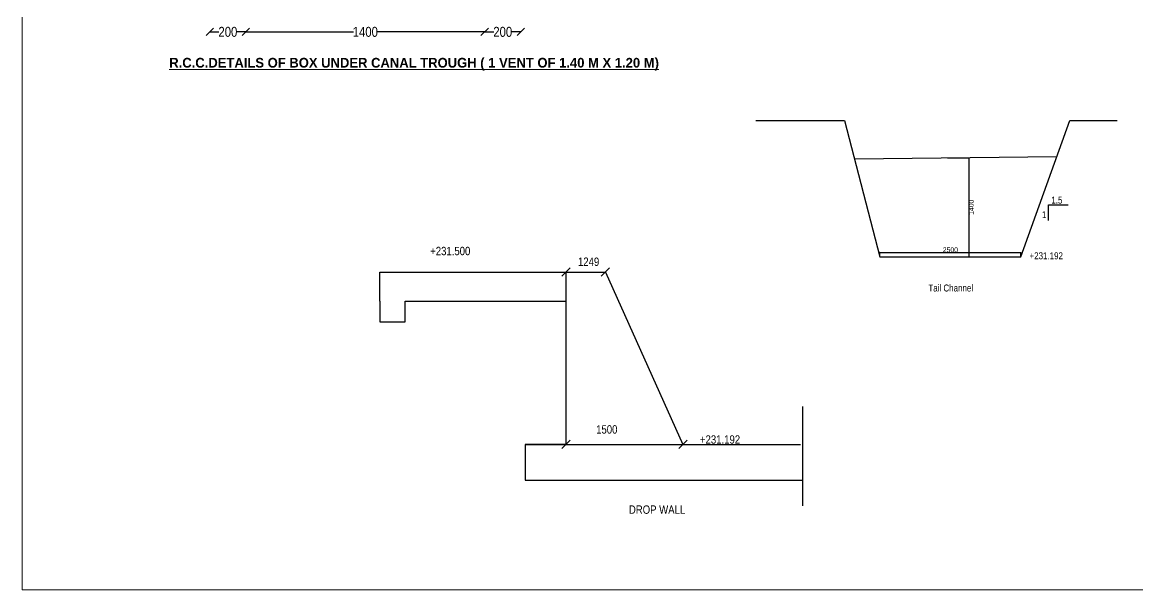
# Model space of a CAD drawing. Header units: inches. Extents: x -679659 to -168020, y 530076 to 1078123.
# Drawn here: x -242633 to -202532, y 530076 to 550486 of the extents above; entities that cross this region are included whole.
import ezdxf

# ---------------------------------------------------------------- set-up
doc = ezdxf.new("R2010")
doc.units = ezdxf.units.IN
doc.header["$LTSCALE"] = 1000
doc.header["$MEASUREMENT"] = 0
for name, color, linetype in [('abutment', 6, 'Continuous'), ('DIM', 3, 'Continuous'), ('STEEL', 5, 'Continuous')]:
    doc.layers.add(name, color=color, linetype=linetype)
doc.styles.add('ARIAL NARROW', font='ARIALN.TTF')
doc.styles.add('CITYBLUEPR', font='cityb___.ttf')
doc.dimstyles.new('STANDARD$0', dxfattribs={"dimscale": 88.888889, "dimtxt": 0.02, "dimasz": 0.02, "dimexe": 0.05, "dimexo": 0.1, "dimgap": 0.002, "dimtad": 2, "dimdec": 0, "dimzin": 1, "dimdsep": 46, "dimtxsty": 'Standard', "dimblk": 'OBLIQUE', "dimcen": 0.09, "dimadec": 0, "dimazin": 0, "dimtfac": 1, "dimtdec": 4, "dimtofl": 0, "dimtmove": 0, "dimatfit": 3, "dimfxl": 1, "dimtolj": 1, "dimtzin": 1, "dimarcsym": 0})

# ---------------------------------------------------------------- blocks, each defined once
blk = doc.blocks.new('_Oblique')
at = {"color": 0, "linetype": 'ByBlock', "lineweight": -2}
blk.add_line((-0.5, -0.5), (0.5, 0.5), dxfattribs=at)
blk = doc.blocks.new('*D38')
at = {"layer": 'Defpoints', "color": 0, "transparency": 16777216}
for p in [(-234593, 550157), (-226010, 550157), (-226010, 550140)]:
    blk.add_point(p, dxfattribs=at)
at = {"layer": 'DIM', "color": 0, "lineweight": -2, "transparency": 16777216}
for p, q in [((-234593, 550153), (-234593, 550138)), ((-234593, 550140), (-230723, 550140)), ((-226010, 550140), (-229880, 550140)), ((-226010, 550153), (-226010, 550138))]:
    blk.add_line(p, q, dxfattribs=at)
at = {"layer": 'DIM', "color": 0, "lineweight": -2, "transparency": 16777216, "xscale": 266.6666666666666, "yscale": 266.6666666666666, "zscale": 266.6666666666666, "rotation": 180}
blk.add_blockref('_Oblique', (-234593, 550140), dxfattribs=at)
at = {"layer": 'DIM', "color": 0, "lineweight": -2, "transparency": 16777216, "xscale": 266.6666666666666, "yscale": 266.6666666666666, "zscale": 266.6666666666666}
blk.add_blockref('_Oblique', (-226010, 550140), dxfattribs=at)
at = {"layer": 'DIM', "color": 0, "lineweight": 9, "transparency": 16777216, "insert": (-230301, 550140), "char_height": 355.6, "attachment_point": 5, "style": 'ARIAL NARROW'}
blk.add_mtext('\\A1;1400', dxfattribs=at)
blk = doc.blocks.new('*D39')
at = {"layer": 'Defpoints', "color": 0, "transparency": 16777216}
for p in [(-226010, 550140), (-224710, 550140), (-224710, 550140)]:
    blk.add_point(p, dxfattribs=at)
at = {"layer": 'DIM', "color": 0, "lineweight": -2, "transparency": 16777216}
for p, q in [((-226010, 550144), (-226010, 550142)), ((-226010, 550140), (-225685, 550140)), ((-224710, 550140), (-225036, 550140)), ((-224710, 550144), (-224710, 550142))]:
    blk.add_line(p, q, dxfattribs=at)
at = {"layer": 'DIM', "color": 0, "lineweight": -2, "transparency": 16777216, "xscale": 266.6666666666666, "yscale": 266.6666666666666, "zscale": 266.6666666666666, "rotation": 180}
blk.add_blockref('_Oblique', (-226010, 550140), dxfattribs=at)
at = {"layer": 'DIM', "color": 0, "lineweight": -2, "transparency": 16777216, "xscale": 266.6666666666666, "yscale": 266.6666666666666, "zscale": 266.6666666666666}
blk.add_blockref('_Oblique', (-224710, 550140), dxfattribs=at)
at = {"layer": 'DIM', "color": 0, "lineweight": 9, "transparency": 16777216, "insert": (-225360, 550140), "char_height": 355.6, "attachment_point": 5, "style": 'ARIAL NARROW'}
blk.add_mtext('\\A1;200', dxfattribs=at)
blk = doc.blocks.new('*D40')
at = {"layer": 'Defpoints', "color": 0, "transparency": 16777216}
for p in [(-235893, 550140), (-234593, 550140), (-234593, 550140)]:
    blk.add_point(p, dxfattribs=at)
at = {"layer": 'DIM', "color": 0, "lineweight": -2, "transparency": 16777216}
for p, q in [((-235893, 550144), (-235893, 550142)), ((-235893, 550140), (-235567, 550140)), ((-234593, 550140), (-234918, 550140)), ((-234593, 550144), (-234593, 550142))]:
    blk.add_line(p, q, dxfattribs=at)
at = {"layer": 'DIM', "color": 0, "lineweight": -2, "transparency": 16777216, "xscale": 266.6666666666666, "yscale": 266.6666666666666, "zscale": 266.6666666666666, "rotation": 180}
blk.add_blockref('_Oblique', (-235893, 550140), dxfattribs=at)
at = {"layer": 'DIM', "color": 0, "lineweight": -2, "transparency": 16777216, "xscale": 266.6666666666666, "yscale": 266.6666666666666, "zscale": 266.6666666666666}
blk.add_blockref('_Oblique', (-234593, 550140), dxfattribs=at)
at = {"layer": 'DIM', "color": 0, "lineweight": 9, "transparency": 16777216, "insert": (-235243, 550140), "char_height": 355.6, "attachment_point": 5, "style": 'ARIAL NARROW'}
blk.add_mtext('\\A1;200', dxfattribs=at)
blk = doc.blocks.new('*D94')
at = {"layer": 'Defpoints', "color": 0, "transparency": 16777216}
for p in [(-209378, 545612), (-209378, 542054), (-208606, 542054)]:
    blk.add_point(p, dxfattribs=at)
at = {"layer": 'STEEL', "color": 0, "lineweight": -2, "transparency": 16777216}
for p, q in [((-209369, 545612), (-208602, 545612)), ((-208606, 545612), (-208606, 542054)), ((-209369, 542054), (-208602, 542054))]:
    blk.add_line(p, q, dxfattribs=at)
at = {"layer": 'STEEL', "color": 0, "lineweight": -2, "transparency": 16777216, "xscale": 1.777777777777778, "yscale": 1.777777777777778, "zscale": 1.777777777777778}
for p, rotation in [((-208606, 545612), 90), ((-208606, 542054), 270)]:
    blk.add_blockref('_Oblique', p, dxfattribs=dict(at, rotation=rotation))
at = {"layer": 'STEEL', "color": 0, "transparency": 16777216, "insert": (-208517, 543833), "char_height": 1.78, "attachment_point": 5, "rotation": 90}
blk.add_mtext('\\A1;{\\H100x;1400}', dxfattribs=at)
blk = doc.blocks.new('*D95')
at = {"layer": 'Defpoints', "color": 0, "transparency": 16777216}
for p in [(-206736, 542211), (-211797, 542054), (-206736, 542054)]:
    blk.add_point(p, dxfattribs=at)
at = {"layer": 'STEEL', "color": 0, "lineweight": -2, "transparency": 16777216}
for p, q in [((-211797, 542063), (-211797, 542216)), ((-211797, 542211), (-206736, 542211)), ((-206736, 542063), (-206736, 542216))]:
    blk.add_line(p, q, dxfattribs=at)
at = {"layer": 'STEEL', "color": 0, "lineweight": -2, "transparency": 16777216, "xscale": 1.777777777777778, "yscale": 1.777777777777778, "zscale": 1.777777777777778, "rotation": 180}
blk.add_blockref('_Oblique', (-211797, 542211), dxfattribs=at)
at = {"layer": 'STEEL', "color": 0, "lineweight": -2, "transparency": 16777216, "xscale": 1.777777777777778, "yscale": 1.777777777777778, "zscale": 1.777777777777778}
blk.add_blockref('_Oblique', (-206736, 542211), dxfattribs=at)
at = {"layer": 'STEEL', "color": 0, "transparency": 16777216, "insert": (-209266, 542300), "char_height": 1.78, "attachment_point": 5}
blk.add_mtext('\\A1;{\\H100x;2500}', dxfattribs=at)
blk = doc.blocks.new('*D112')
at = {"layer": 'Defpoints', "color": 0, "transparency": 16777216}
for p in [(-223088, 541500), (-221667, 541500), (-221667, 541500)]:
    blk.add_point(p, dxfattribs=at)
at = {"layer": 'STEEL', "color": 0, "lineweight": -2, "transparency": 16777216}
for p, q in [((-223088, 541501), (-223088, 541501)), ((-223088, 541500), (-221667, 541500)), ((-221667, 541501), (-221667, 541501))]:
    blk.add_line(p, q, dxfattribs=at)
at = {"layer": 'STEEL', "color": 0, "lineweight": -2, "transparency": 16777216, "xscale": 300, "yscale": 300, "zscale": 300, "rotation": 180}
blk.add_blockref('_Oblique', (-223088, 541500), dxfattribs=at)
at = {"layer": 'STEEL', "color": 0, "lineweight": -2, "transparency": 16777216, "xscale": 300, "yscale": 300, "zscale": 300}
blk.add_blockref('_Oblique', (-221667, 541500), dxfattribs=at)
at = {"layer": 'STEEL', "color": 0, "lineweight": 9, "transparency": 16777216, "insert": (-222273, 541871), "char_height": 300, "attachment_point": 5, "style": 'ARIAL NARROW'}
blk.add_mtext('\\A1;1249', dxfattribs=at)
blk = doc.blocks.new('*D113')
at = {"layer": 'Defpoints', "color": 0, "transparency": 16777216}
for p in [(-223088, 535302), (-218881, 535302), (-218881, 535302)]:
    blk.add_point(p, dxfattribs=at)
at = {"layer": 'STEEL', "color": 0, "lineweight": -2, "transparency": 16777216}
for p, q in [((-223088, 535302), (-223088, 535303)), ((-223088, 535302), (-218881, 535302)), ((-218881, 535302), (-218881, 535303))]:
    blk.add_line(p, q, dxfattribs=at)
at = {"layer": 'STEEL', "color": 0, "lineweight": -2, "transparency": 16777216, "xscale": 300, "yscale": 300, "zscale": 300, "rotation": 180}
blk.add_blockref('_Oblique', (-223088, 535302), dxfattribs=at)
at = {"layer": 'STEEL', "color": 0, "lineweight": -2, "transparency": 16777216, "xscale": 300, "yscale": 300, "zscale": 300}
blk.add_blockref('_Oblique', (-218881, 535302), dxfattribs=at)
at = {"layer": 'STEEL', "color": 0, "lineweight": 9, "transparency": 16777216, "insert": (-221620, 535839), "char_height": 300, "attachment_point": 5, "style": 'ARIAL NARROW'}
blk.add_mtext('\\A1;1500', dxfattribs=at)

msp = doc.modelspace()

# ---------------------------------------------------------------- linework, layer by layer
at = {"color": 0, "linetype": 'ByBlock', "lineweight": 9}
for p in [(-242633.4, 578737.2), (-168030, 530076)]:
    msp.add_line(p, (-242633.4, 530076), dxfattribs=at)
at = {"layer": 'STEEL', "color": 0}
for p, q in [((-216261.5, 546957.5), (-213070.5, 546957.5)), ((-213070.5, 546957.5), (-211797, 542054)), ((-206735.5, 542054), (-204975, 546957.5)), ((-204975, 546957.5), (-203269.5, 546957.5)), ((-212711.5, 545575.2), (-205442.1, 545656.5)), ((-205743, 543351.5), (-205743, 543916)), ((-205743, 543916), (-205036.5, 543916)), ((-211797, 542054), (-206735.5, 542054)), ((-229780, 540455.5), (-229780, 541500)), ((-229780, 541500), (-223088, 541500)), ((-223088, 541500), (-223088, 535301.5)), ((-223088, 541500), (-221667, 541500)), ((-221667, 541500), (-218881, 535301.5)), ((-229780, 540455.5), (-229780, 539706.5)), ((-228869.5, 540455.5), (-223088, 540455.5)), ((-228869.5, 539706.5), (-228869.5, 540455.5)), ((-229780, 539706.5), (-228869.5, 539706.5)), ((-214581.5, 536663.5), (-214581.5, 533089.5)), ((-223088, 535301.5), (-224552, 535301.5)), ((-224552, 535301.5), (-214653.5, 535301.5)), ((-224552, 535301.5), (-224552, 534017.5)), ((-224552, 534017.5), (-214581.5, 534017.5))]:
    msp.add_line(p, q, dxfattribs=at)

# ---------------------------------------------------------------- texts
at = {"layer": 'abutment', "color": 0, "lineweight": 9, "style": 'CITYBLUEPR'}
msp.add_text('%%UR.C.C.DETAILS OF BOX UNDER CANAL TROUGH ( 1 VENT OF 1.40 M X 1.20 M)', height=350, dxfattribs=at).set_placement((-237349.3, 548856.2))
at = {"layer": 'abutment', "color": 0, "lineweight": 9, "char_height": 250, "attachment_point": 6, "style": 'ARIAL NARROW'}
for s, insert in [('1.5', (-205239, 544088.6)), ('1', (-205811.5, 543565.5)), ('+231.192', (-205219, 542085.6)), ('Tail Channel', (-208449.5, 540926.6))]:
    msp.add_mtext(s, dxfattribs=dict(at, insert=insert))
at = {"layer": 'STEEL', "color": 0, "lineweight": 9, "style": 'ARIAL NARROW'}
for s, p in [('+231.500', (-227968.6, 542108.7)), ('+231.192', (-218269.1, 535329.7)), ('DROP WALL', (-220824.1, 532807.2))]:
    msp.add_text(s, height=300, dxfattribs=at).set_placement(p)

# ---------------------------------------------------------------- dimensions: what is measured, and where the dimension line sits
at = {"layer": 'DIM', "color": 0, "lineweight": 9}
for base, p1, p2, text, picture, middle in [((-234592.7, 550139.8), (-235892.7, 550139.8), (-234592.7, 550139.8), '200', '*D40', (-235242.7, 550139.8)), ((-226010.2, 550139.8), (-234592.7, 550157), (-226010.2, 550157), '1400', '*D38', (-230301.5, 550139.8)), ((-224710.2, 550139.8), (-226010.2, 550139.8), (-224710.2, 550139.8), '200', '*D39', (-225360.2, 550139.8))]:
    dim = msp.add_linear_dim(base=base, p1=p1, p2=p2, text=text, dimstyle='STANDARD$0', override={"dimtxt": 4, "dimasz": 3, "dimexe": 0.02, "dimexo": 0.05, "dimgap": 0.008, "dimtad": 0, "dimtxsty": 'ARIAL NARROW', "dimblk1": 'Oblique', "dimblk2": 'Oblique', "dimsah": 1}, dxfattribs=at)
    dim.commit()
    dim.dimension.update_dxf_attribs({"geometry": picture, "text_midpoint": middle})
at = {"layer": 'STEEL', "color": 0}
dim = msp.add_linear_dim(base=(-208606, 542054), p1=(-209377.7, 545612.5), p2=(-209377.7, 542054), angle=90, text='{\\H100x;1400}', dimstyle='STANDARD$0', dxfattribs=at)
dim.commit()
dim.dimension.update_dxf_attribs({"geometry": '*D94', "text_midpoint": (-208516.9, 543833.2)})
dim = msp.add_aligned_dim(p1=(-211797, 542054), p2=(-206735.5, 542054), distance=157.2, text='{\\H100x;2500}', dimstyle='STANDARD$0', dxfattribs=at)
dim.commit()
dim.dimension.update_dxf_attribs({"geometry": '*D95', "text_midpoint": (-209266.3, 542300.2)})
at = {"layer": 'STEEL', "color": 0, "lineweight": 9}
for base, p1, p2, text, picture, middle in [((-221667, 541500), (-223088, 541500), (-221667, 541500), '1249', '*D112', (-222273.5, 541871)), ((-218881, 535301.5), (-223088, 535301.5), (-218881, 535301.5), '1500', '*D113', (-221620.5, 535838.5))]:
    dim = msp.add_linear_dim(base=base, p1=p1, p2=p2, text=text, dimstyle='STANDARD$0', override={"dimscale": 1, "dimtxt": 300, "dimasz": 300, "dimexe": 1.25, "dimexo": 0.625, "dimgap": 0.625, "dimtad": 0, "dimzin": 8, "dimtxsty": 'ARIAL NARROW', "dimcen": 2.5, "dimtdec": 0, "dimtofl": 1, "dimtmove": 2, "dimtzin": 0}, dxfattribs=at)
    dim.commit()
    dim.dimension.update_dxf_attribs({"geometry": picture, "text_midpoint": middle, "dimtype": 160})

doc.saveas('drawing.dxf')
